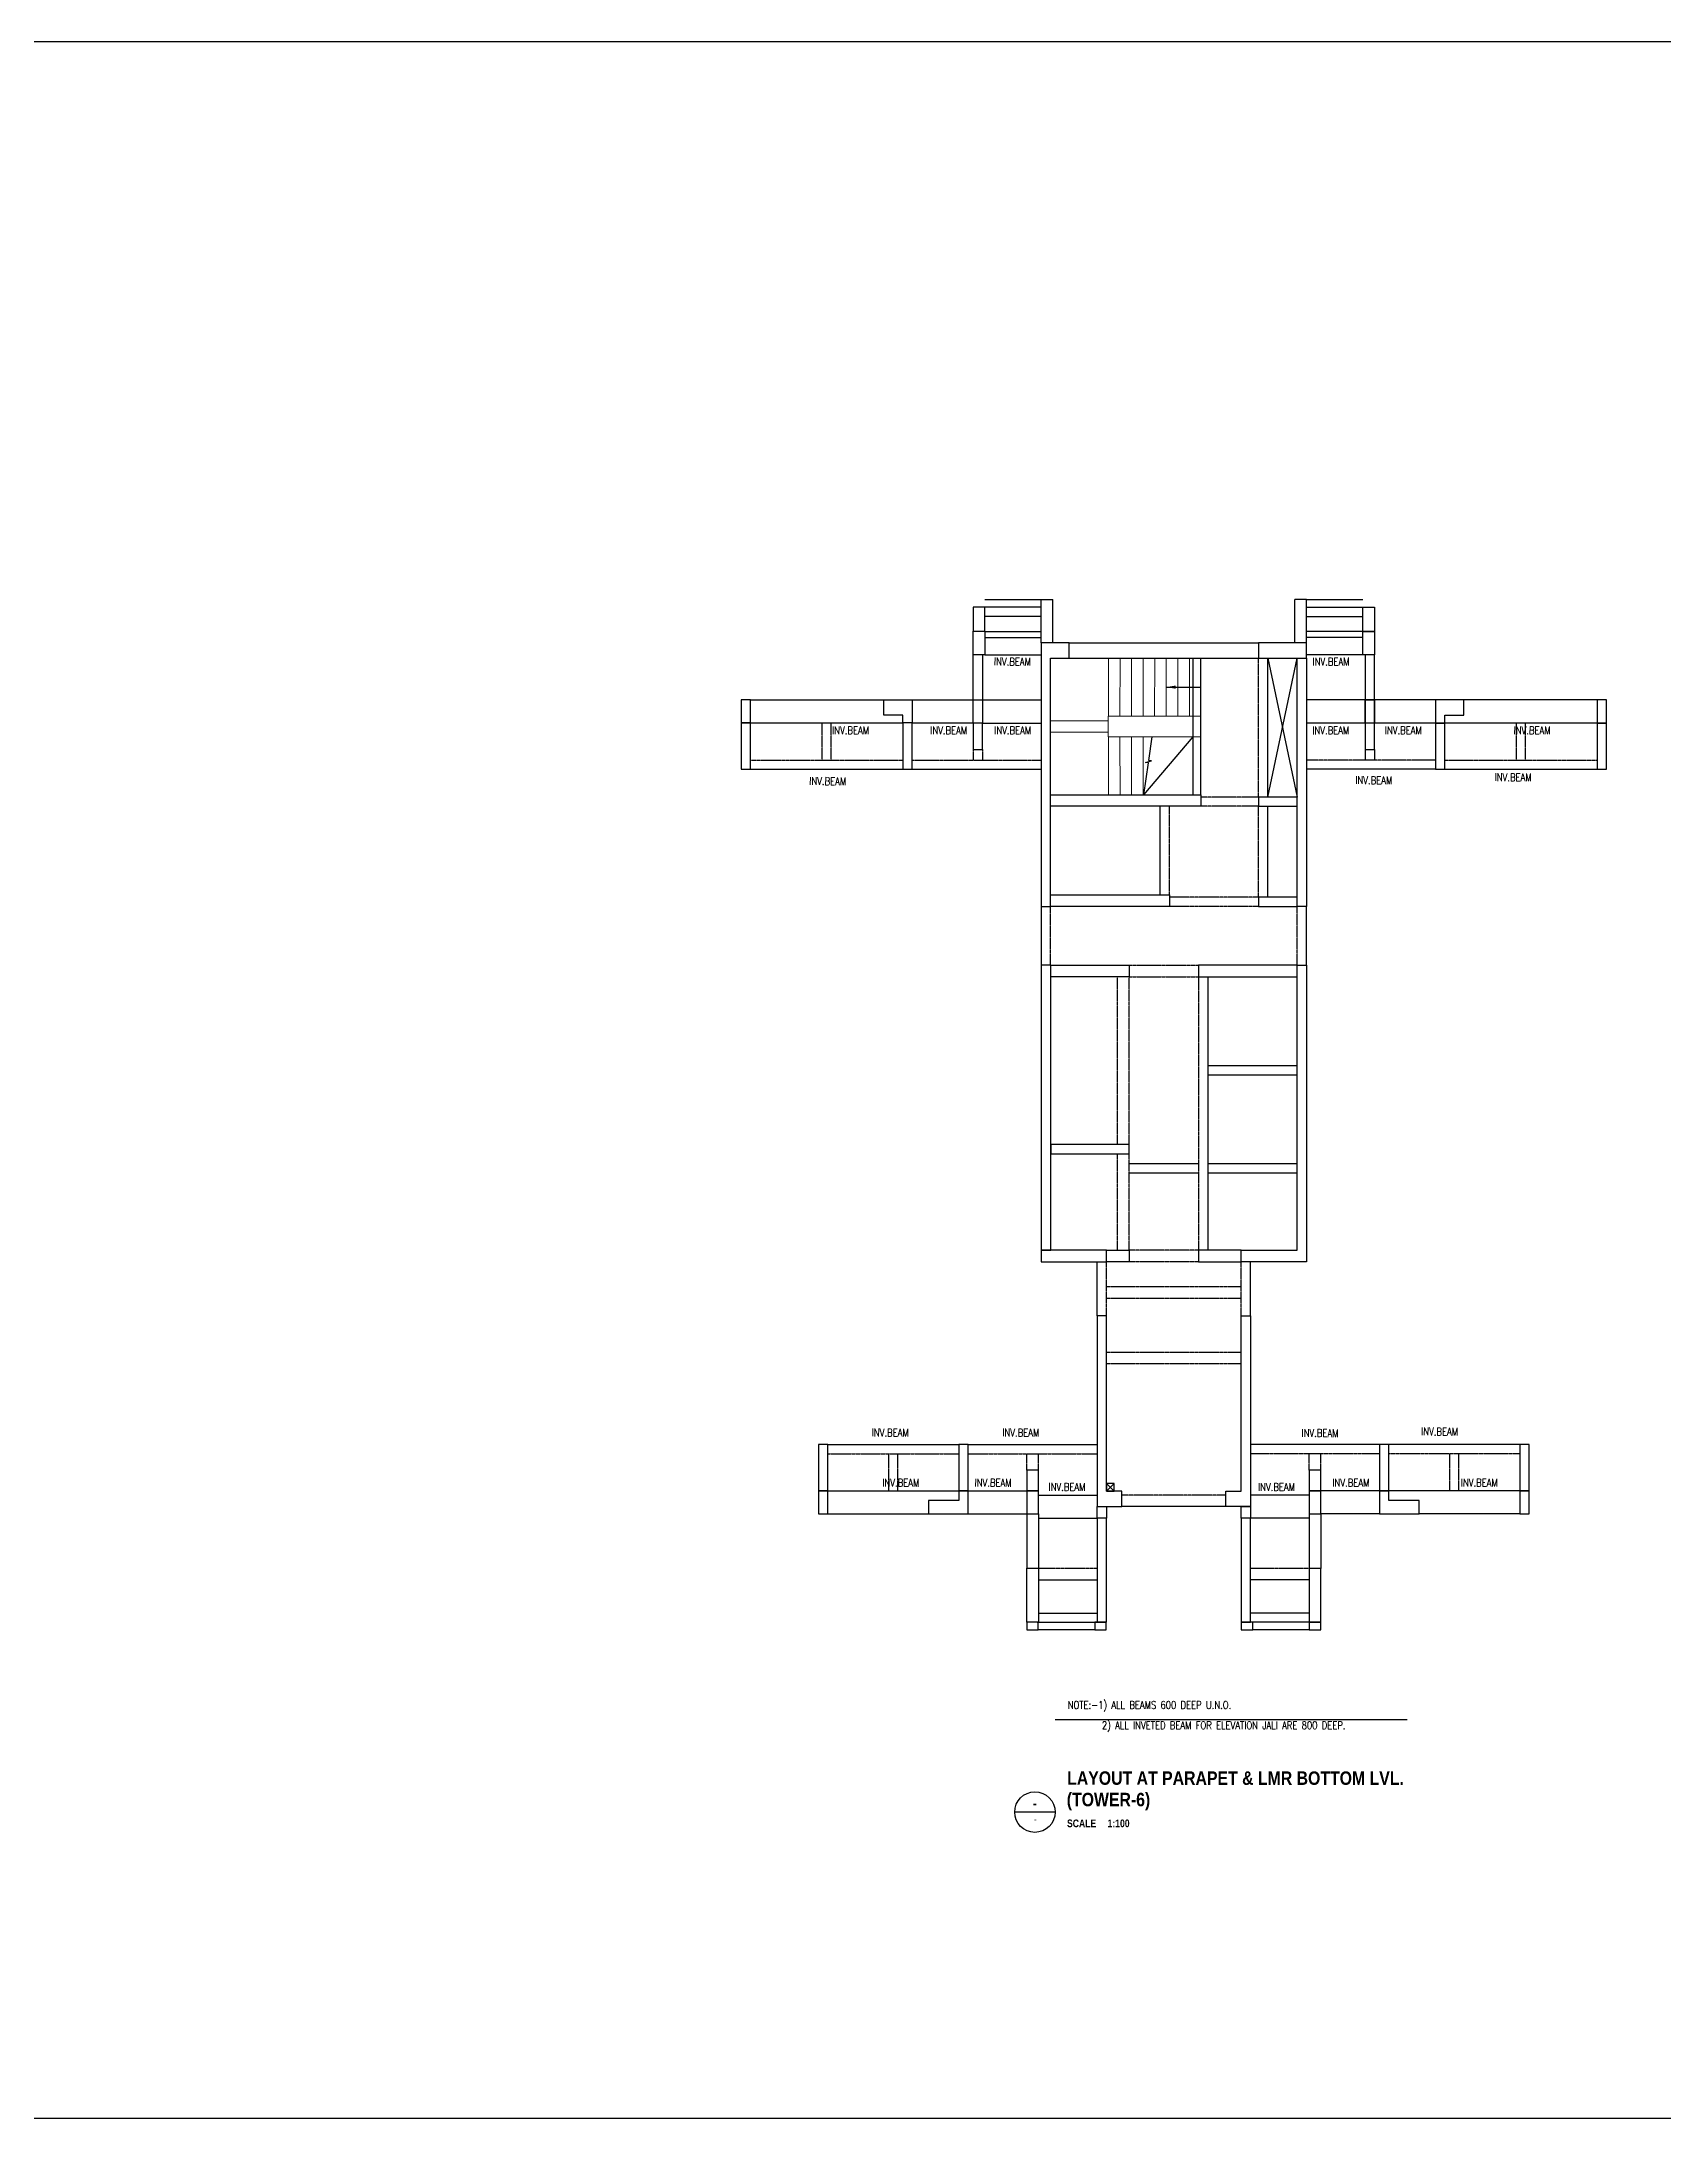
# Model space of a CAD drawing. Header units: millimetres. Extents: x 206 to 857355, y 5291 to 60826.
# Drawn here: x 753031 to 795124, y 5291 to 59166 of the extents above; entities that cross this region are included whole.
import ezdxf
from ezdxf.enums import TextEntityAlignment as Align

# ---------------------------------------------------------------- set-up
doc = ezdxf.new("R2010")
doc.units = ezdxf.units.MM
doc.header["$PDMODE"] = 35
doc.linetypes.add('HIDDEN', pattern=[0.375, 0.25, -0.125])
for name, color, linetype in [('A-REFR-TITL-100', 2, 'Continuous'), ('BEAM', 3, 'Continuous'), ('COL', 6, 'Continuous'), ('COLUMN STOPS', 2, 'Continuous'), ('COVER', 2, 'Continuous'), ('CUT', 9, 'Continuous'), ('DIM.', 11, 'Continuous'), ('TEXT', 3, 'Continuous')]:
    doc.layers.add(name, color=color, linetype=linetype)
for name, color, linetype, lineweight in [('Boundary', 40, 'Continuous', 30), ('Origin', 40, 'Continuous', 30), ('S-STRS', 31, 'Continuous', 18)]:
    doc.layers.add(name, color=color, linetype=linetype, lineweight=lineweight)
doc.styles.add('Arial', font='arial.ttf', dxfattribs={"height": 125})
doc.styles.add('ARIAL-TITLE', font='arialbd.ttf')
doc.styles.add('romance', font='romans.shx')
doc.styles.add('ROMANS', font='romans.shx', dxfattribs={"width": 0.8})
doc.dimstyles.new('25T', dxfattribs={"dimscale": 0.25, "dimtxt": 200, "dimasz": 180, "dimexe": 50, "dimexo": 50, "dimgap": 75, "dimtad": 1, "dimdec": 0, "dimzin": 0, "dimdsep": 46, "dimtxsty": 'romance', "dimcen": 0.09, "dimdle": 150, "dimclrd": 11, "dimclre": 11, "dimclrt": 2, "dimadec": 0, "dimazin": 0, "dimtfac": 1, "dimtdec": 0, "dimtofl": 0, "dimtmove": 0, "dimatfit": 3, "dimfxl": 1, "dimtolj": 1, "dimtzin": 0, "dimarcsym": 0})

# ---------------------------------------------------------------- blocks, each defined once
blk = doc.blocks.new('A-DETAIL-TITLE-100')
at = {"layer": 'A-REFR-TITL-100', "linetype": 'Continuous'}
blk.add_line((0, 0), (-1050, 0), dxfattribs=at)
blk.add_circle((-525, 0), 525, dxfattribs=at)
at = {"layer": 'A-REFR-TITL-100', "color": 4, "style": 'ARIAL-TITLE'}
for tag, p, height in [('TITLE1', (450, 937), 500), ('TITLE2', (450, 237), 500), ('SCALE1', (450, -480), 300), ('SCALE2', (2479, -480), 300)]:
    blk.add_attdef(tag, p, '', height=height, dxfattribs=at)
at = {"layer": 'A-REFR-TITL-100', "color": 4, "linetype": 'Continuous', "style": 'ARIAL-TITLE'}
blk.add_attdef('DRWG-NO', text='', height=400, dxfattribs=at).set_placement((-751, 326), align=Align.MIDDLE)
at = {"layer": 'A-REFR-TITL-100', "color": 4, "linetype": 'Continuous', "style": 'Arial', "width": 0.8}
blk.add_attdef('DRAWING-REF', text='', height=200, dxfattribs=at).set_placement((-735, -270), align=Align.MIDDLE)

msp = doc.modelspace()

# ---------------------------------------------------------------- linework, layer by layer
at = {"layer": 'A-REFR-TITL-100', "linetype": 'Continuous'}
msp.add_line((779336, 15637), (788473, 15636), dxfattribs=at)
at = {"layer": 'BEAM'}
for p, q in [((778976, 44491), (777513, 44491)), ((778976, 44251), (777513, 44251)), ((778976, 43570), (778976, 44691)), ((778976, 44691), (779276, 44691)), ((779276, 43568), (779276, 44691)), ((785557, 43570), (785557, 44691)), ((785858, 44690), (785559, 44691)), ((785857, 43570), (785857, 44690)), ((785857, 44490), (787320, 44491)), ((785857, 44250), (787320, 44251)), ((777512, 43711), (778976, 43711)), ((787320, 43711), (785856, 43711)), ((777213, 42088), (777212, 43261)), ((777452, 43261), (777453, 42088)), ((777512, 43261), (778976, 43261)), ((779696, 43568), (784616, 43568)), ((779696, 43168), (784616, 43168)), ((782919, 39628), (782920, 43169)), ((783119, 39628), (783120, 43169)), ((784856, 39568), (784856, 43168)), ((787320, 43261), (785856, 43261)), ((787380, 43260), (787380, 42088)), ((787620, 42088), (787620, 43260)), ((771428, 42089), (774887, 42089)), ((775627, 42089), (777213, 42089)), ((777452, 42088), (778976, 42088)), ((787381, 42088), (785856, 42088)), ((789205, 42088), (787620, 42088)), ((793405, 42088), (789945, 42088)), ((771428, 41489), (775387, 41489)), ((775627, 41489), (777211, 41489)), ((777452, 41488), (778976, 41488)), ((787381, 41488), (785856, 41488)), ((789205, 41488), (787621, 41488)), ((793405, 41488), (789445, 41488)), ((771428, 40289), (775387, 40289)), ((775627, 40289), (778976, 40289)), ((789205, 40288), (785856, 40288)), ((789445, 40288), (793405, 40288)), ((782066, 37030), (782066, 39328)), ((784856, 36968), (784856, 39328)), ((778979, 35203), (778978, 36728)), ((785857, 35203), (785857, 36728)), ((783296, 34902), (783296, 27813)), ((783296, 32603), (785616, 32603)), ((783296, 32363), (785616, 32363)), ((781256, 30064), (783056, 30064)), ((781256, 29824), (783056, 29824)), ((783296, 30064), (785616, 30064)), ((783296, 29824), (785616, 29824)), ((780426, 26113), (780426, 27514)), ((784407, 26113), (784407, 27514)), ((773437, 22773), (776836, 22773)), ((777076, 22773), (780426, 22773)), ((787756, 22773), (784406, 22773)), ((791396, 22773), (787996, 22773)), ((773437, 21573), (776836, 21573)), ((777076, 21573), (778601, 21573)), ((787756, 21574), (786232, 21574)), ((791396, 21574), (787996, 21574)), ((778901, 21463), (780426, 21463)), ((783768, 21163), (781067, 21163)), ((785931, 21463), (784406, 21463)), ((773437, 20973), (776051, 20973)), ((777076, 20973), (778601, 20973)), ((778901, 20863), (780426, 20863)), ((785931, 20863), (784406, 20863)), ((787756, 20973), (786231, 20973)), ((791396, 20973), (788781, 20973)), ((778901, 19261), (780426, 19262)), ((785931, 19261), (784406, 19261)), ((778901, 18402), (780426, 18402)), ((785931, 18401), (784406, 18401)), ((778866, 18162), (780426, 18162)), ((785966, 18161), (784406, 18161))]:
    msp.add_line(p, q, dxfattribs=at)
at = {"layer": 'BEAM', "linetype": 'HIDDEN', "ltscale": 10}
for p, q in [((784616, 39568), (784616, 43168)), ((773288, 40529), (773288, 41488)), ((773528, 40529), (773528, 41488)), ((791305, 40529), (791305, 41488)), ((791545, 40529), (791545, 41488)), ((771428, 40529), (775387, 40529)), ((775627, 40529), (778976, 40529)), ((789205, 40528), (785856, 40528)), ((789445, 40528), (793405, 40528)), ((784617, 39569), (783117, 39569)), ((784617, 39329), (783117, 39329)), ((782306, 37030), (782306, 39328)), ((784616, 36968), (784616, 39328)), ((779219, 35203), (779218, 36728)), ((784616, 36968), (782306, 36968)), ((784616, 36728), (782306, 36728)), ((785617, 35203), (785617, 36728)), ((781257, 35203), (783056, 35203)), ((780957, 30553), (780957, 34903)), ((781257, 30553), (781257, 34903)), ((781257, 34903), (783056, 34903)), ((783056, 34902), (783056, 27813)), ((780957, 27812), (780956, 30313)), ((781257, 27812), (781256, 30313)), ((780666, 26113), (780666, 27511)), ((783056, 27814), (781256, 27814)), ((783056, 27514), (781256, 27514)), ((784167, 26113), (784167, 27510)), ((784166, 26864), (780666, 26864)), ((784166, 26564), (780666, 26564)), ((784166, 25164), (780666, 25164)), ((784166, 24864), (780666, 24864)), ((773437, 22533), (776836, 22533)), ((775017, 21573), (775017, 22533)), ((775257, 21573), (775257, 22533)), ((777076, 22533), (780426, 22533)), ((778601, 22110), (778601, 22533)), ((778901, 22110), (778901, 22533)), ((787756, 22533), (784406, 22533)), ((785931, 22110), (785931, 22533)), ((786232, 22110), (786232, 22533)), ((791396, 22533), (787996, 22533)), ((789576, 21573), (789576, 22533)), ((789816, 21573), (789816, 22533)), ((783768, 21463), (781067, 21463)), ((778901, 19562), (780426, 19562)), ((785932, 19561), (784406, 19561))]:
    msp.add_line(p, q, dxfattribs=at)
at = {"layer": 'BEAM', "linetype": 'HIDDEN', "ltscale": 10, "extrusion": (-3.27295e-05, -2.68409e-10, 1)}
for p, q in [((777212, 40799), (777212, 40529)), ((777452, 40799), (777452, 40529)), ((787381, 40798), (787381, 40528)), ((787621, 40798), (787621, 40528))]:
    msp.add_line(p, q, dxfattribs=at)
at = {"layer": 'BEAM'}
for points in [[(778601, 20973), (778601, 19562)], [(778901, 20973), (778901, 19562)], [(785932, 20973), (785932, 19561)], [(786231, 20973), (786231, 19561)]]:
    msp.add_lwpolyline(points, dxfattribs=at)
for points in [[(778599, 17967), (778899, 17967), (778899, 18164), (778599, 18164)], [(780364, 17967), (780664, 17967), (780664, 18164), (780364, 18164)], [(784164, 17967), (784464, 17967), (784464, 18164), (784164, 18164)], [(785929, 17967), (786229, 17967), (786229, 18164), (785929, 18164)]]:
    msp.add_lwpolyline(points, close=True, dxfattribs=at)
at = {"layer": 'Boundary'}
msp.add_lwpolyline([(709484, 59166), (857355, 59166), (857355, 5291), (709484, 5291)], close=True, dxfattribs=at)
at = {"layer": 'COL', "extrusion": (-3.27295e-05, -2.68409e-10, 1)}
for points in [[(777212, 43868), (777512, 43868), (777512, 43261), (777212, 43261)], [(787320, 43861), (787620, 43861), (787620, 43260), (787320, 43260)]]:
    msp.add_lwpolyline(points, close=True, dxfattribs=at)
at = {"layer": 'COL'}
for points in [[(779217, 36728), (779216, 43168), (779696, 43168), (779696, 43568), (778976, 43568), (778976, 36728)], [(784616, 43168), (785857, 43168), (785857, 43570), (784616, 43570)], [(785856, 36728), (785616, 36728), (785616, 43168), (785856, 43168)], [(771428, 42089), (771188, 42089), (771188, 41489), (771428, 41489)], [(777211, 42088), (777452, 42088), (777452, 41488), (777212, 41488)], [(787380, 42088), (787621, 42088), (787621, 41488), (787381, 41488)], [(793645, 42088), (793405, 42088), (793405, 41488), (793645, 41488)], [(778976, 27814), (779226, 27814), (779226, 35203), (778976, 35203)], [(779226, 35203), (781257, 35203), (781257, 34903), (779226, 34903)], [(784167, 27814), (785616, 27814), (785616, 35203), (785856, 35203), (785856, 27514), (784167, 27514)], [(778976, 27514), (780666, 27514), (780666, 27814), (778976, 27814)], [(780426, 21163), (781066, 21163), (781066, 21563), (780666, 21563), (780666, 26113), (780426, 26113)], [(784406, 21163), (783766, 21163), (783766, 21563), (784166, 21563), (784166, 26113), (784406, 26113)], [(773437, 21573), (773197, 21573), (773197, 20973), (773437, 20973)], [(778901, 20973), (778901, 21573), (778601, 21573), (778601, 20973)], [(786232, 20973), (786232, 21573), (785932, 21573), (785932, 20973)], [(791636, 21573), (791396, 21573), (791396, 20973), (791636, 20973)], [(780426, 21163), (780666, 21163), (780666, 20863), (780426, 20863)], [(784166, 21163), (784406, 21163), (784406, 20863), (784166, 20863)]]:
    msp.add_lwpolyline(points, close=True, dxfattribs=at)
at = {"layer": 'COLUMN STOPS'}
for points in [[(777513, 44491), (777212, 44491), (777212, 43868), (777512, 43868)], [(787320, 44491), (787620, 44491), (787620, 43861), (787320, 43861)], [(775387, 41489), (775387, 41688), (774887, 41688), (774887, 42089), (775627, 42089), (775627, 41489)], [(787622, 42088), (787381, 42088), (787381, 40798), (787621, 40798)], [(789945, 42088), (789205, 42088), (789205, 41488), (789445, 41488), (789445, 41688), (789945, 41688)], [(771428, 41489), (771188, 41489), (771188, 40289), (771428, 40289)], [(775627, 41489), (775387, 41489), (775387, 40289), (775627, 40289)], [(777452, 41488), (777211, 41488), (777212, 40799), (777452, 40799)], [(789445, 41488), (789205, 41488), (789205, 40288), (789445, 40288)], [(793645, 41488), (793405, 41488), (793405, 40288), (793645, 40288)], [(779216, 39628), (783116, 39628), (783116, 39328), (779216, 39328)], [(784617, 39329), (785616, 39329), (785616, 39569), (784617, 39569)], [(779217, 37028), (782306, 37028), (782306, 36728), (779218, 36728)], [(784616, 36728), (785616, 36728), (785616, 36968), (784616, 36968)], [(783056, 35203), (783056, 34903), (785616, 34903), (785616, 35203)], [(779226, 30313), (781256, 30313), (781256, 30553), (779226, 30553)], [(781256, 27514), (780666, 27514), (780666, 27814), (781256, 27814)], [(784167, 27814), (783056, 27814), (783056, 27514), (784167, 27514)], [(773437, 22773), (773197, 22773), (773197, 21573), (773437, 21573)], [(777076, 21573), (777076, 22773), (776836, 22773), (776836, 21573)], [(787996, 22773), (787756, 22773), (787756, 21573), (787996, 21573)], [(791636, 22773), (791396, 22773), (791396, 21573), (791636, 21573)], [(778901, 22111), (778601, 22111), (778601, 21573), (778901, 21573)], [(786232, 22110), (785931, 22110), (785931, 21573), (786232, 21573)], [(777076, 21573), (776836, 21573), (776836, 21323), (776051, 21323), (776051, 20973), (777076, 20973)], [(788781, 21323), (787996, 21323), (787996, 21573), (787756, 21573), (787756, 20973), (788781, 20973)], [(780666, 20863), (780426, 20863), (780426, 18162), (780666, 18162)], [(784406, 20863), (784166, 20863), (784166, 18161), (784406, 18161)], [(778601, 19562), (778901, 19562), (778901, 18162), (778601, 18162)], [(786231, 19561), (785931, 19561), (785931, 18161), (786231, 18161)]]:
    msp.add_lwpolyline(points, close=True, dxfattribs=at)
at = {"layer": 'COVER'}
for p, q in [((777513, 44691), (778976, 44691)), ((785857, 44690), (787320, 44690)), ((777512, 43861), (778976, 43861)), ((787320, 43861), (785856, 43861)), ((780364, 17967), (778899, 17967)), ((785929, 17967), (784464, 17967))]:
    msp.add_line(p, q, dxfattribs=at)
msp.add_lwpolyline([(780866, 21764), (780668, 21764), (780668, 21564), (780866, 21564)], close=True, dxfattribs=at)
at = {"layer": 'CUT'}
for p, q in [((784856, 43168), (785616, 39569)), ((784856, 39569), (785616, 43168)), ((781634, 39628), (782920, 41127)), ((780668, 21764), (780866, 21564)), ((780668, 21564), (780866, 21764))]:
    msp.add_line(p, q, dxfattribs=at)
msp.add_lwpolyline([(781634, 39628), (781755, 40456), (781685, 40466), (781833, 40508), (781764, 40518), (781853, 41127)], dxfattribs=at)
at = {"layer": 'Origin'}
msp.add_point((785616, 34903), dxfattribs=at)
at = {"layer": 'S-STRS'}
for p, q in [((780719, 41670), (780720, 43169)), ((781019, 41670), (781020, 43169)), ((781319, 41670), (781320, 43169)), ((781619, 41670), (781620, 43169)), ((781919, 41670), (781920, 43169)), ((782219, 41670), (782220, 43169)), ((782519, 41670), (782520, 43169)), ((782819, 41669), (782820, 43169)), ((783119, 41669), (783120, 43169)), ((780713, 41548), (779216, 41548)), ((780713, 41248), (779216, 41248)), ((780719, 41124), (780720, 39625)), ((781019, 41124), (781020, 39625)), ((781319, 41124), (781320, 39625)), ((781619, 41124), (781620, 39625))]:
    msp.add_line(p, q, dxfattribs=at)
msp.add_lwpolyline([(783119, 41667), (783119, 41127), (780713, 41127), (780713, 41667)], close=True, dxfattribs=at)

# ---------------------------------------------------------------- block references
at = {"layer": 'A-REFR-TITL-100'}
ref = msp.add_blockref('A-DETAIL-TITLE-100', (779336, 13238), dxfattribs=dict(at, rotation=359.9868968733454))
ref.add_attrib('TITLE1', 'LAYOUT AT PARAPET & LMR BOTTOM LVL.', (779648, 13946), dxfattribs={"color": 4, "height": 350, "rotation": 359.9869, "style": 'ARIAL-TITLE', "width": 0.84})
ref.add_attrib('TITLE2', '(TOWER-6)', (779637, 13389), dxfattribs={"color": 4, "height": 350, "rotation": 359.9869, "style": 'ARIAL-TITLE', "width": 0.84})
ref.add_attrib('DRWG-NO', '-', dxfattribs={"color": 4, "linetype": 'Continuous', "height": 250, "rotation": 359.9869, "style": 'ARIAL-TITLE', "width": 0.8}).set_placement((778810, 13466), align=Align.MIDDLE)
ref.add_attrib('DRAWING-REF', '-', dxfattribs={"color": 4, "linetype": 'Continuous', "height": 150, "rotation": 359.9869, "style": 'Arial', "width": 0.8}).set_placement((778822, 13049), align=Align.MIDDLE)
ref.add_attrib('SCALE1', 'SCALE', (779644, 12846), dxfattribs={"color": 4, "height": 200, "rotation": 359.9869, "style": 'ARIAL-TITLE', "width": 0.8})
ref.add_attrib('SCALE2', '1:100', (780697, 12846), dxfattribs={"color": 4, "height": 200, "rotation": 359.9869, "style": 'ARIAL-TITLE', "width": 0.8})

# ---------------------------------------------------------------- texts
at = {"layer": 'TEXT', "style": 'ROMANS', "width": 0.8}
for rotation, p in [(359.5886, (777748, 42986, 6)), (0.4124, (786017, 42978, 6)), (359.5886, (773548, 41202, 1)), (359.5886, (776094, 41202, 20)), (359.5886, (777755, 41202, 6)), (0.4124, (786011, 41194, 6)), (359.5886, (787892, 41202, 28)), (359.5886, (791234, 41202, -2)), (359.5886, (772955, 39883, 1)), (359.5886, (787126, 39908, 1)), (359.5886, (790742, 39985, 1)), (359.5886, (774577, 22986, 1)), (359.5886, (777965, 22986, 1)), (359.5886, (785730, 22973, 1)), (359.5886, (788834, 23013, 1)), (359.5886, (774851, 21686, -24)), (359.5886, (777246, 21686, -21)), (359.5886, (779164, 21576, -29)), (0.4124, (784602, 21568, -29)), (359.5886, (786531, 21687, -5)), (359.5886, (789864, 21687, -10))]:
    msp.add_text('INV.BEAM', height=200, rotation=rotation, dxfattribs=at).set_placement(p)
at = {"layer": 'TEXT', "ltscale": 50, "style": 'ROMANS', "width": 0.8}
for s, p in [('NOTE:-1) ALL BEAMS 600 DEEP U.N.O.', (779663, 16017)), ('2) ALL INVETED BEAM FOR ELEVATION JALI ARE 800 DEEP.', (780549, 15491))]:
    msp.add_text(s, height=200, dxfattribs=at).set_placement(p, align=Align.MIDDLE_LEFT)

# ---------------------------------------------------------------- leaders
at = {"layer": 'DIM.'}
msp.add_leader([(782216, 42419, 0), (783120, 42419, 0)], dimstyle='25T', override={"dimasz": 1000, "dimgap": 75, "dimtad": 0}, dxfattribs=at)

doc.saveas('drawing.dxf')
